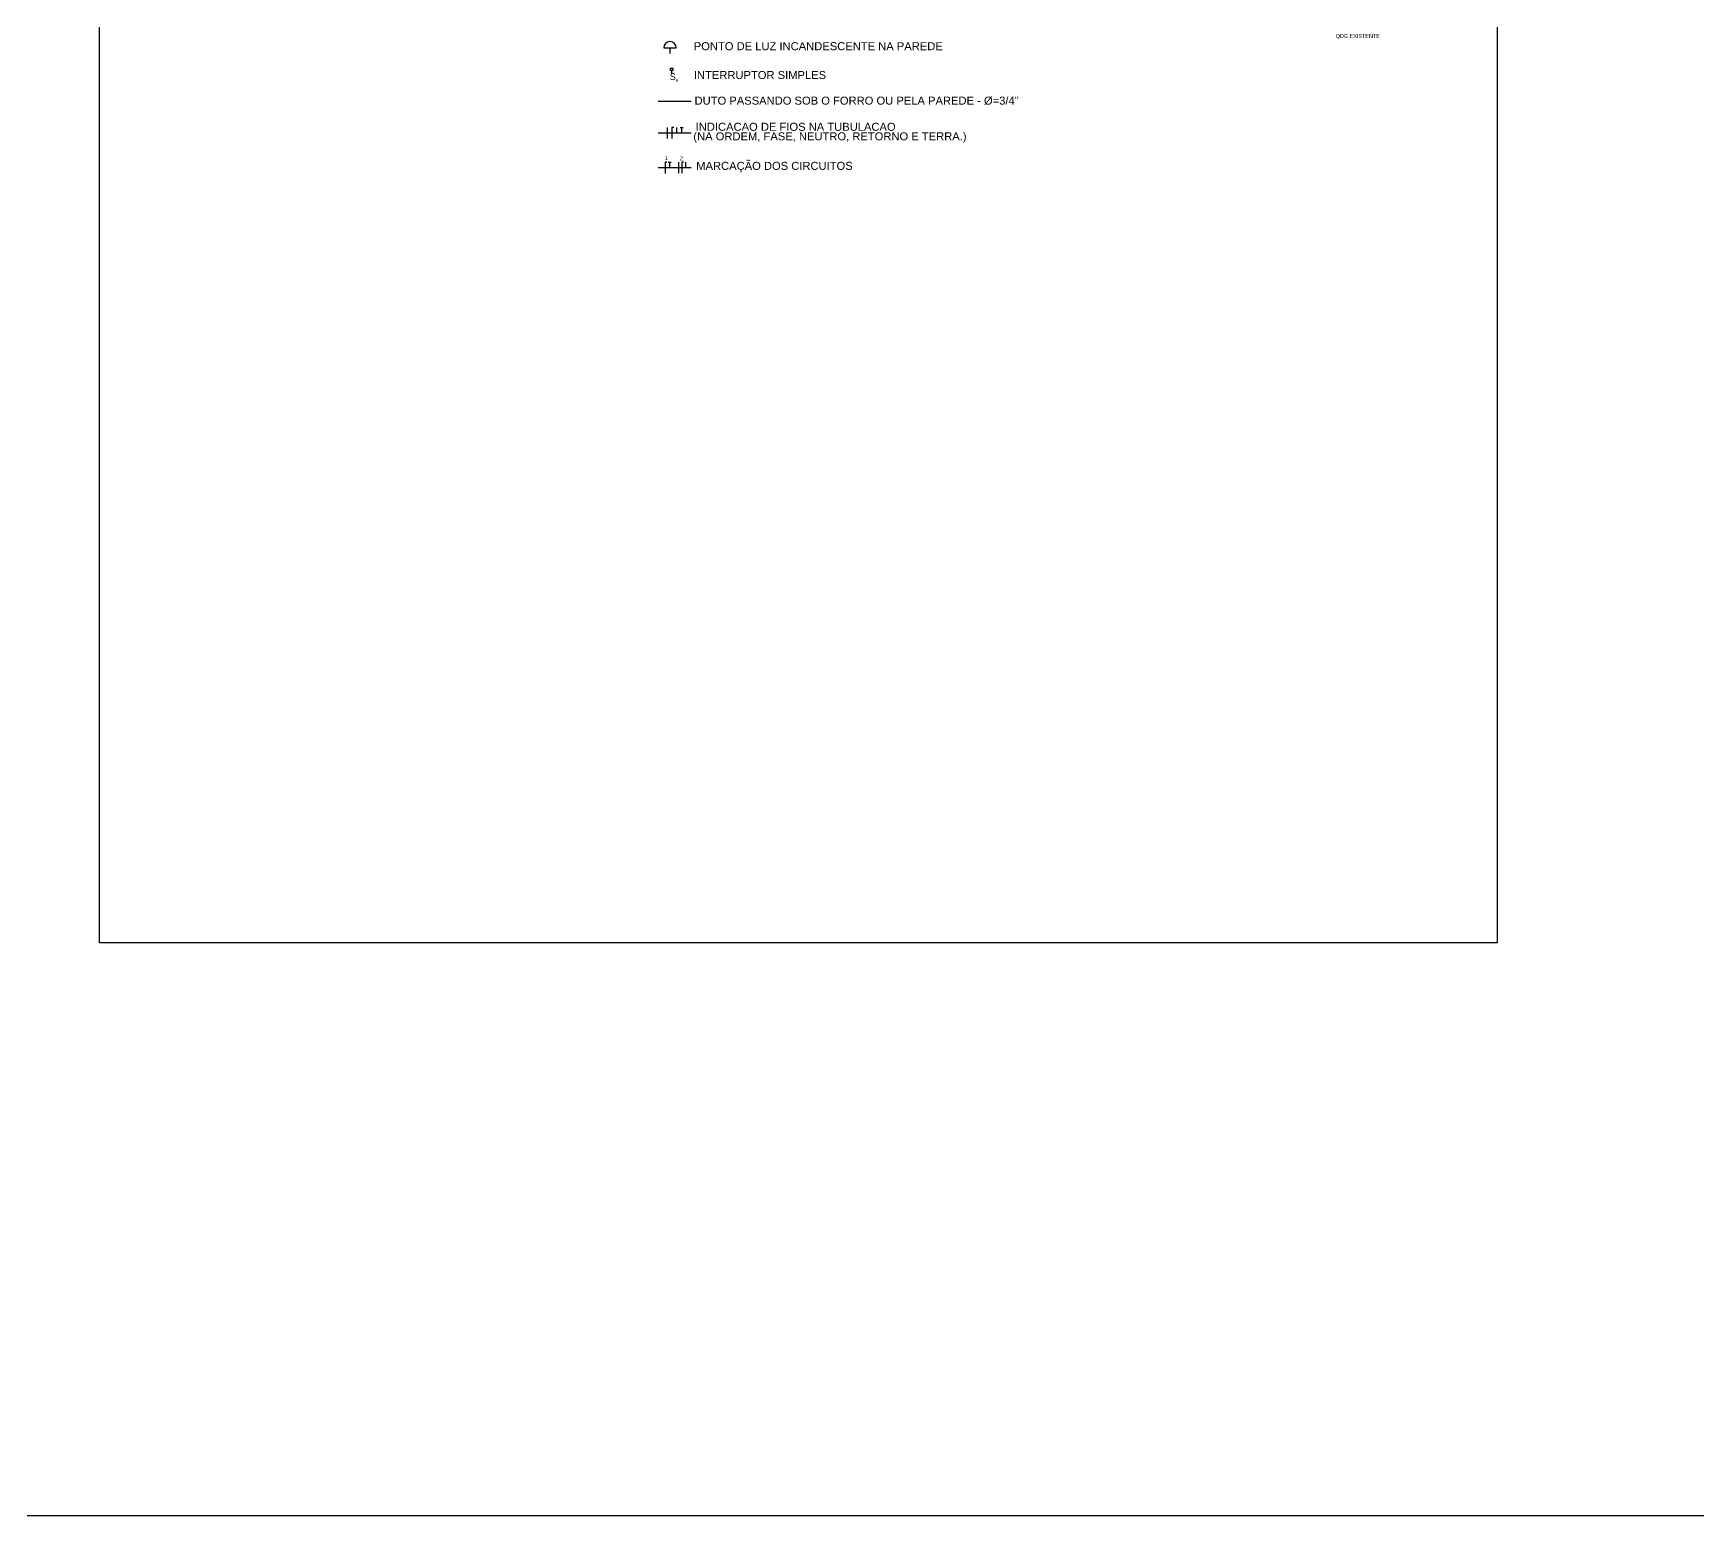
# Model space of a CAD drawing. Header units: inches. Extents: x -409 to -274, y -29 to 11.
# Drawn here: x -315.44 to -294.63, y -29.08 to -10.56 of the extents above; entities that cross this region are included whole.
import ezdxf
from ezdxf.enums import TextEntityAlignment as Align

# ---------------------------------------------------------------- set-up
doc = ezdxf.new("R2010")
doc.units = ezdxf.units.IN
doc.header["$MEASUREMENT"] = 0
doc.layers.get('0').update_dxf_attribs({"color": 8})
for name, color, linetype in [('AR-ALV-CRT', 4, 'Continuous'), ('ARQ-PIS', 1, 'Continuous'), ('EL-Interruptor', 2, 'Continuous'), ('EL-Textos_pontos', 2, 'Continuous'), ('EL-Tomada', 3, 'Continuous'), ('ELE-VT3', 30, 'Continuous')]:
    doc.layers.add(name, color=color, linetype=linetype)
doc.styles.add('Arial', font='ARIALUNI.ttf')
doc.styles.add('Romans', font='romans.shx')

# ---------------------------------------------------------------- blocks, each defined once
blk = doc.blocks.new('arandela')
at = {"layer": 'ELE-VT3', "color": 18, "true_color": 0x000000, "transparency": 33554687}
for p, q in [((20.752, 47.604), (21.319, 47.604)), ((21.035, 47.604), (21.035, 47.346))]:
    blk.add_line(p, q, dxfattribs=at)
blk.add_arc((21.035, 47.604), 0.283, 359.99972, 179.9997, dxfattribs=at)
blk = doc.blocks.new('inter duplo')
at = {"layer": 'ELE-VT3', "transparency": 33554687}
for p, q in [((19.035, 49.964), (19.141, 49.964)), ((19.035, 49.857), (19.035, 49.964)), ((19.141, 49.857), (19.035, 49.857)), ((19.088, 49.723), (19.088, 49.857)), ((19.141, 49.964), (19.141, 49.857))]:
    blk.add_line(p, q, dxfattribs=at)
at = {"layer": 'ELE-VT3', "transparency": 33554687, "attachment_point": 1, "style": 'Romans'}
for s, insert, char_height, width in [('{\\fBodoni MT|b0|i0|c0|p18;S}', (19.003, 49.728), 0.3, 0.35727), ('{\\fBodoni MT|b0|i0|c0|p18;a}', (19.269, 49.512), 0.15, 0.13015)]:
    blk.add_mtext(s, dxfattribs=dict(at, insert=insert, char_height=char_height, width=width))

msp = doc.modelspace()

# ---------------------------------------------------------------- linework, layer by layer
at = {"color": 1, "transparency": 33554687}
for p, q in [((-307.624, -11.405), (-307.215, -11.405)), ((-307.624, -11.801), (-307.215, -11.801)), ((-307.624, -12.234), (-307.215, -12.234))]:
    msp.add_line(p, q, dxfattribs=at)
at = {"layer": 'ARQ-PIS', "color": 4, "linetype": 'ByBlock'}
msp.add_lwpolyline([(-314.608, -1.844), (-297.141, -1.844), (-297.141, -21.921), (-314.608, -21.921)], close=True, dxfattribs=at)
at = {"layer": 'ELE-VT3', "linetype": 'ByBlock'}
msp.add_lwpolyline([(-409.077, 11.376), (-273.831, 11.376), (-273.831, -29.078), (-409.077, -29.078)], close=True, dxfattribs=at)
at = {"layer": 'ELE-VT3'}
for points in [[(-307.511, -11.871), (-307.511, -11.731)], [(-307.43, -11.731), (-307.453, -11.731), (-307.453, -11.871)], [(-307.394, -11.801), (-307.394, -11.731)], [(-307.351, -11.731), (-307.314, -11.731)], [(-307.332, -11.801), (-307.332, -11.731)], [(-307.516, -12.166), (-307.539, -12.166), (-307.54, -12.306)], [(-307.5, -12.164), (-307.463, -12.164)], [(-307.481, -12.234), (-307.482, -12.164)], [(-307.367, -12.304), (-307.367, -12.164)], [(-307.308, -12.165), (-307.331, -12.165), (-307.331, -12.304)], [(-307.281, -12.234), (-307.281, -12.164)]]:
    msp.add_lwpolyline(points, dxfattribs=at)

# ---------------------------------------------------------------- block references
at = {"layer": 'EL-Interruptor', "transparency": 33554687, "xscale": 0.2784344161825504, "yscale": 0.2784344161825504, "zscale": 0.2784344161825504}
msp.add_blockref('inter duplo', (-312.771, -24.902), dxfattribs=at)
at = {"layer": 'EL-Tomada', "transparency": 33554687, "xscale": 0.2784344161825504, "yscale": 0.2784344161825504, "zscale": 0.2784344161825504}
msp.add_blockref('arandela', (-313.335, -23.992), dxfattribs=at)

# ---------------------------------------------------------------- texts
at = {"layer": 'AR-ALV-CRT', "color": 2, "style": 'Arial'}
for s, p in [('PONTO DE LUZ INCANDESCENTE NA PAREDE', (-307.181, -10.767)), ('INTERRUPTOR SIMPLES', (-307.18, -11.127)), ('DUTO PASSANDO SOB O FORRO OU PELA PAREDE - %%C=3/4" ', (-307.171, -11.447)), ('(NA ORDEM, FASE, NEUTRO, RETORNO E TERRA.)', (-307.186, -11.893)), ('INDICACAO DE FIOS NA TUBULACAO', (-307.157, -11.774)), ('MARCAÇÃO DOS CIRCUITOS', (-307.15, -12.262))]:
    msp.add_text(s, height=0.1, dxfattribs=at).set_placement(p)
at = {"layer": 'EL-Textos_pontos', "transparency": 33554687, "style": 'Arial'}
msp.add_text('QDG EXISTENTE', height=0.0488, dxfattribs=at).set_placement((-299.158, -10.614))
at = {"layer": 'ELE-VT3', "style": 'Arial'}
for s, rotation, p in [('1', 358.4779, (-307.521, -12.155)), ('2', 359.7893, (-307.336, -12.157))]:
    msp.add_text(s, height=0.0493, rotation=rotation, dxfattribs=at).set_placement(p, align=Align.BOTTOM_CENTER)

doc.saveas('drawing.dxf')
